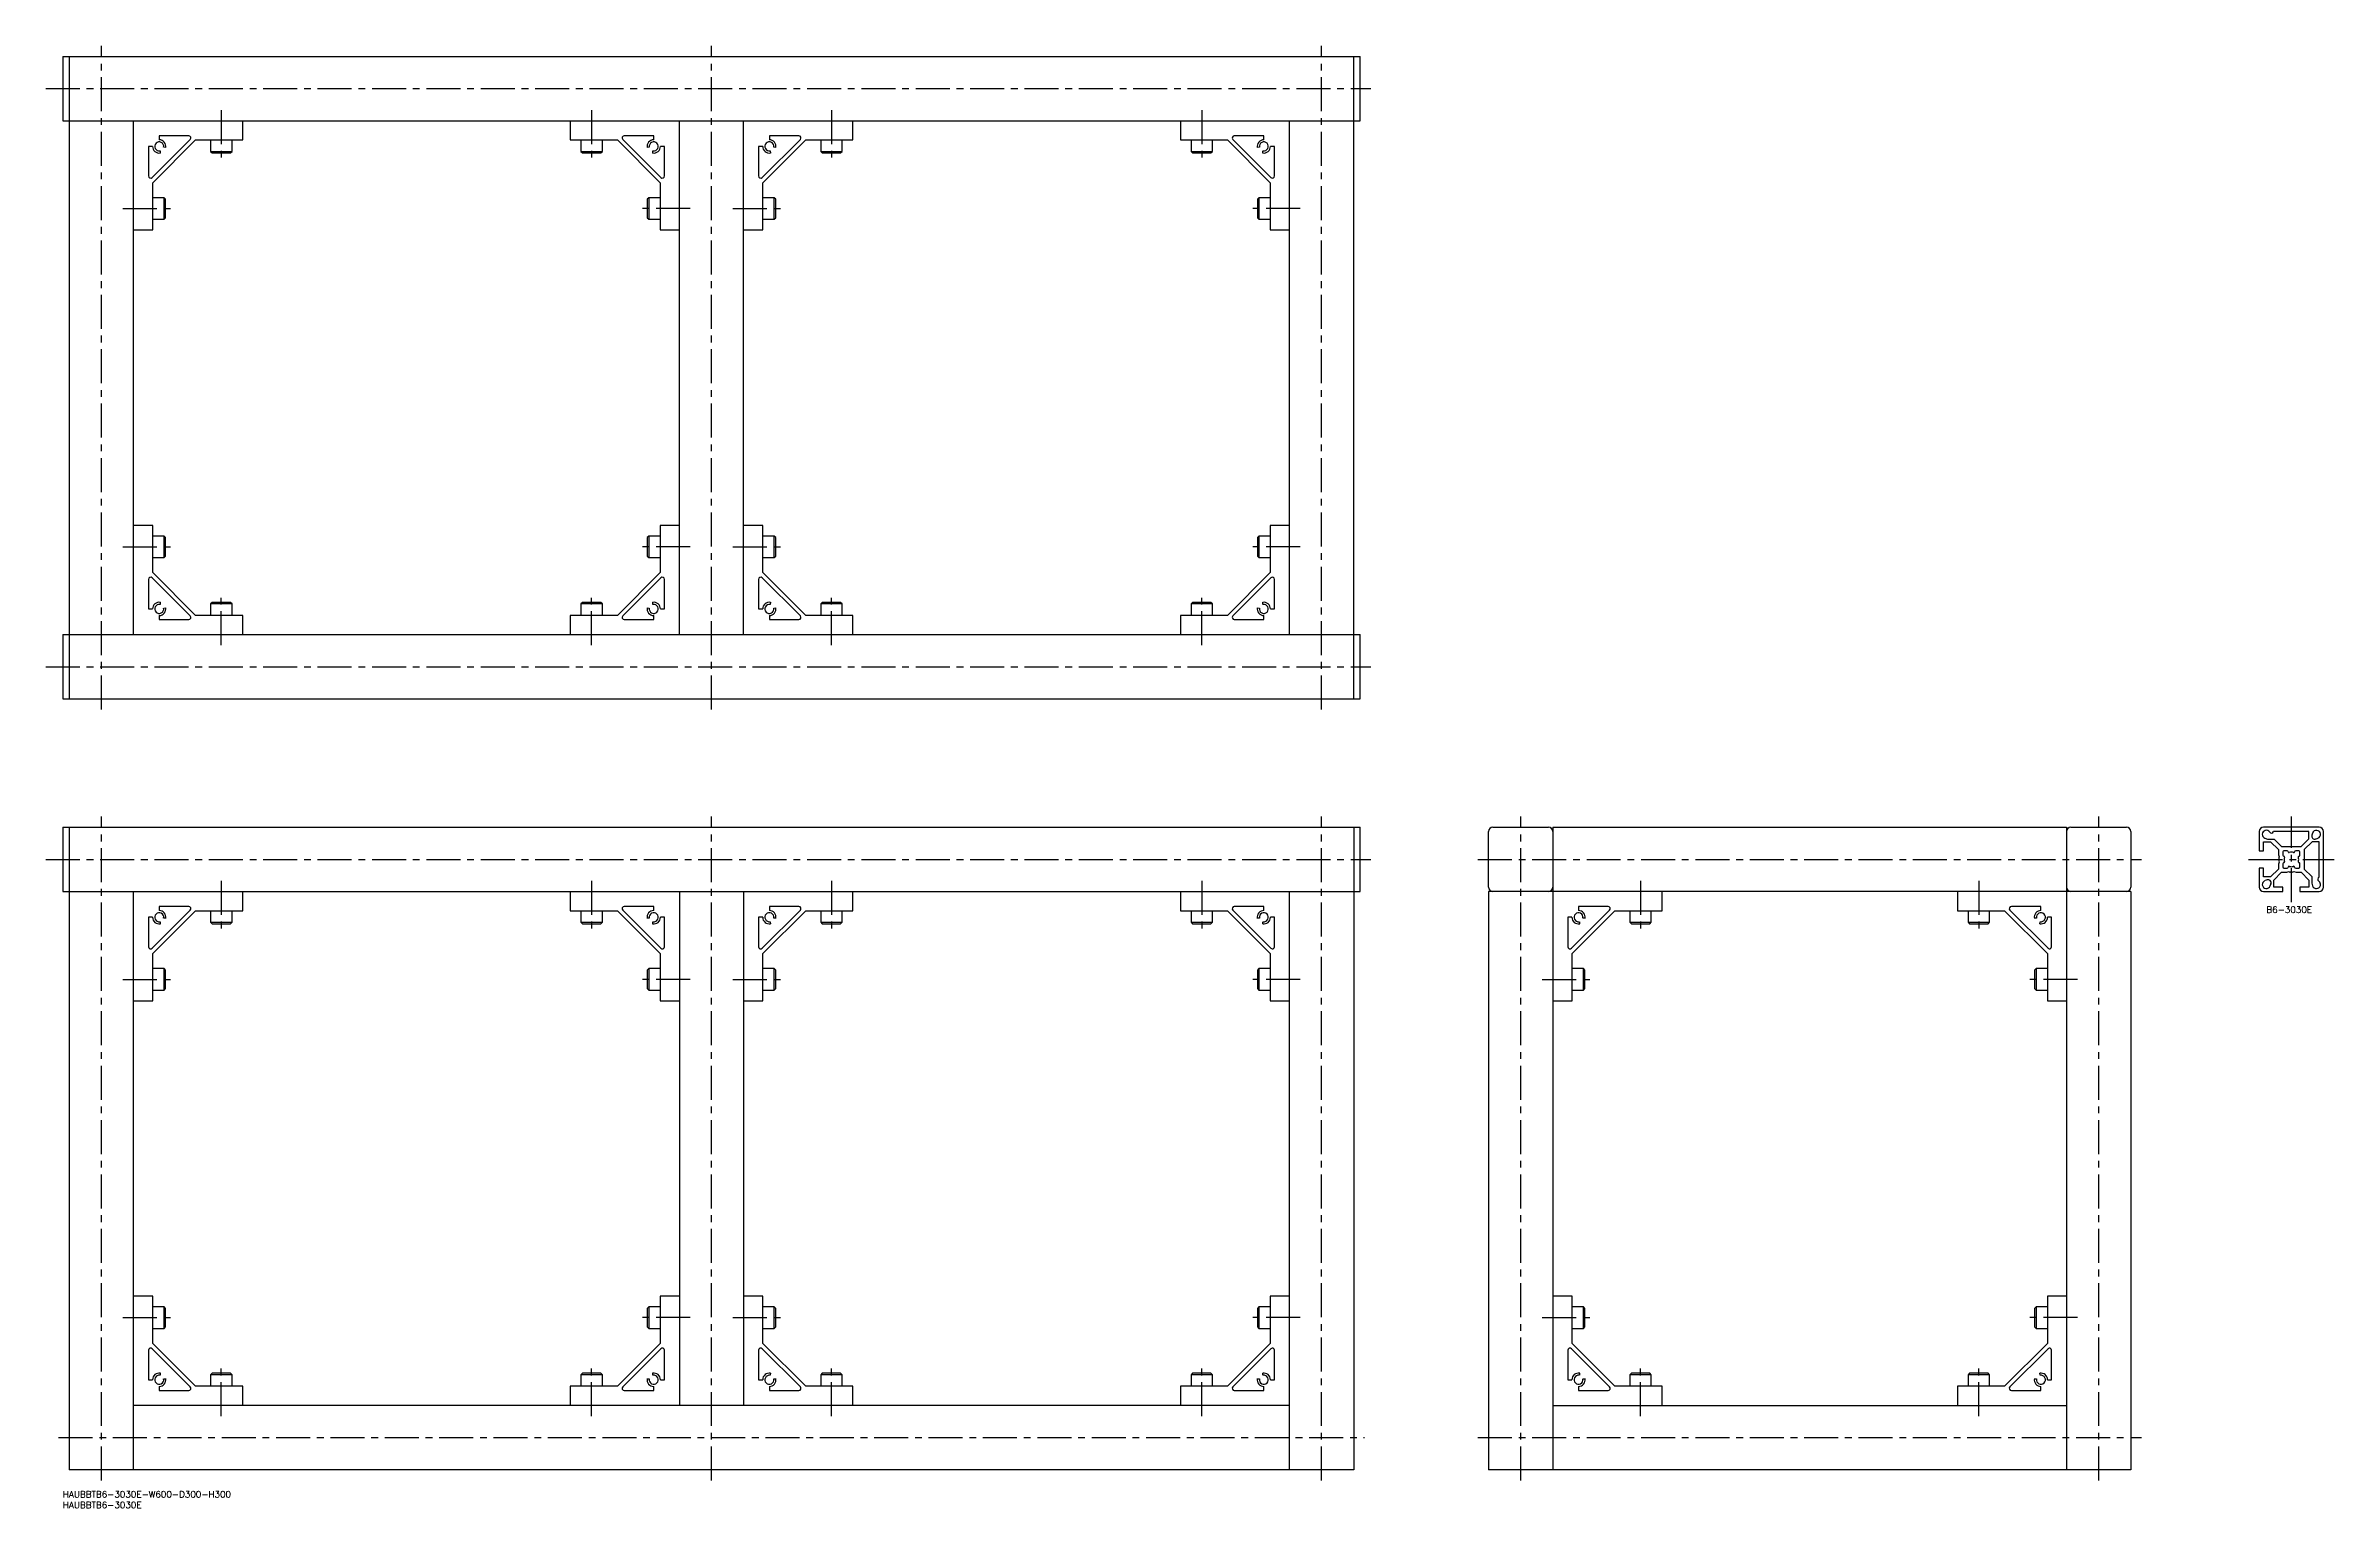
# Model space of a CAD drawing. Extents: x -8 to 1061, y -8 to 675.
import ezdxf

# ---------------------------------------------------------------- set-up
doc = ezdxf.new("R2010")
doc.units = 0
doc.header["$LTSCALE"] = 0.5
doc.linetypes.add('CENTER', pattern=[50.8, 31.75, -6.35, 6.35, -6.35])
for name, color, linetype in [('MSM_CENTER', 1, 'CENTER'), ('MSM_CONTINUOUS', 7, 'CONTINUOUS'), ('MSM_PART_NUMBER', 7, 'CONTINUOUS')]:
    doc.layers.add(name, color=color, linetype=linetype)
doc.styles.get("Standard").update_dxf_attribs({"font": 'txt.shx', "height": 3, "bigfont": 'bigfont.shx'})

# ---------------------------------------------------------------- blocks, each defined once
blk = doc.blocks.new('*U8')
at = {"layer": 'MSM_PART_NUMBER'}
blk.add_text('HAUBBTB6-3030E-W600-D300-H300', height=3, dxfattribs=at).set_placement((0, -3))
blk = doc.blocks.new('*U9')
at = {"layer": 'MSM_PART_NUMBER'}
blk.add_text('HAUBBTB6-3030E', height=3, dxfattribs=at).set_placement((0, -8))
blk = doc.blocks.new('*U10')
at = {"layer": 'MSM_PART_NUMBER'}
blk.add_text('B6-3030E', height=3, dxfattribs=at).set_placement((1029.3, 270))

msp = doc.modelspace()

# ---------------------------------------------------------------- linework, layer by layer
at = {"layer": 'MSM_CENTER'}
for p, q in [((18, 365), (18, 675)), ((303, 365), (303, 675)), ((588, 365), (588, 675)), ((-8, 655), (611, 655)), ((74, 645), (74, 620)), ((247, 645), (247, 620)), ((359, 645), (359, 620)), ((532, 645), (532, 620)), ((28, 599), (53, 599)), ((293, 599), (268, 599)), ((313, 599), (338, 599)), ((578, 599), (553, 599)), ((28, 441), (53, 441)), ((293, 441), (268, 441)), ((313, 441), (338, 441)), ((578, 441), (553, 441)), ((74, 395), (74, 420)), ((247, 395), (247, 420)), ((359, 395), (359, 420)), ((532, 395), (532, 420)), ((-8, 385), (611, 385)), ((18, 5), (18, 315)), ((303, 5), (303, 315)), ((588, 5), (588, 315)), ((681, 5), (681, 315)), ((951, 5), (951, 315)), ((1041, 275), (1041, 315)), ((-8, 295), (611, 295)), ((661, 295), (971, 295)), ((1021, 295), (1061, 295)), ((74, 285), (74, 260)), ((247, 285), (247, 260)), ((359, 285), (359, 260)), ((532, 285), (532, 260)), ((737, 285), (737, 260)), ((895, 285), (895, 260)), ((28, 239), (53, 239)), ((293, 239), (268, 239)), ((313, 239), (338, 239)), ((578, 239), (553, 239)), ((691, 239), (716, 239)), ((941, 239), (916, 239)), ((28, 81), (53, 81)), ((293, 81), (268, 81)), ((313, 81), (338, 81)), ((578, 81), (553, 81)), ((691, 81), (716, 81)), ((941, 81), (916, 81)), ((74, 35), (74, 60)), ((247, 35), (247, 60)), ((359, 35), (359, 60)), ((532, 35), (532, 60)), ((737, 35), (737, 60)), ((895, 35), (895, 60)), ((-2, 25), (608, 25)), ((661, 25), (971, 25))]:
    msp.add_line(p, q, dxfattribs=at)
at = {"layer": 'MSM_CONTINUOUS'}
for p, q in [((0, 670), (606, 670)), ((0, 670), (0, 640)), ((3, 670), (3, 370)), ((603, 370), (603, 670)), ((606, 640), (606, 670)), ((0, 640), (606, 640)), ((33, 400), (33, 640)), ((41.7, 613.5), (59.5, 631.3)), ((42, 611), (62, 631)), ((45, 633), (45, 631.1)), ((58.8, 633), (45, 633)), ((62, 631), (84, 631)), ((69, 631), (69, 625.7)), ((79, 625.7), (79, 631)), ((84, 631), (84, 640)), ((237, 640), (237, 631)), ((237, 631), (259, 631)), ((242, 631), (242, 625.7)), ((252, 625.7), (252, 631)), ((259, 631), (279, 611)), ((261.5, 631.3), (279.3, 613.5)), ((276, 633), (262.2, 633)), ((276, 631.1), (276, 633)), ((288, 400), (288, 640)), ((318, 400), (318, 640)), ((326.7, 613.5), (344.5, 631.3)), ((327, 611), (347, 631)), ((330, 633), (330, 631.1)), ((343.8, 633), (330, 633)), ((347, 631), (369, 631)), ((354, 631), (354, 625.7)), ((364, 625.7), (364, 631)), ((369, 631), (369, 640)), ((522, 640), (522, 631)), ((522, 631), (544, 631)), ((527, 631), (527, 625.7)), ((537, 625.7), (537, 631)), ((544, 631), (564, 611)), ((546.5, 631.3), (564.3, 613.5)), ((561, 633), (547.2, 633)), ((561, 631.1), (561, 633)), ((573, 400), (573, 640)), ((40, 628), (40, 614.2)), ((41.9, 628), (40, 628)), ((45.4, 625.9), (45.5, 624.9)), ((48.1, 627.5), (47.1, 627.6)), ((69, 625.7), (69.7, 625)), ((69, 625.7), (79, 625.7)), ((69.7, 625), (78.3, 625)), ((78.3, 625), (79, 625.7)), ((242, 625.7), (242.7, 625)), ((242, 625.7), (252, 625.7)), ((242.7, 625), (251.3, 625)), ((251.3, 625), (252, 625.7)), ((273.9, 627.6), (272.9, 627.5)), ((275.5, 624.9), (275.6, 625.9)), ((281, 628), (279.1, 628)), ((281, 614.2), (281, 628)), ((325, 628), (325, 614.2)), ((326.9, 628), (325, 628)), ((330.4, 625.9), (330.5, 624.9)), ((333.1, 627.5), (332.1, 627.6)), ((354, 625.7), (354.7, 625)), ((354, 625.7), (364, 625.7)), ((354.7, 625), (363.3, 625)), ((363.3, 625), (364, 625.7)), ((527, 625.7), (527.7, 625)), ((527, 625.7), (537, 625.7)), ((527.7, 625), (536.3, 625)), ((536.3, 625), (537, 625.7)), ((558.9, 627.6), (557.9, 627.5)), ((560.5, 624.9), (560.6, 625.9)), ((566, 628), (564.1, 628)), ((566, 614.2), (566, 628)), ((42, 589), (42, 611)), ((279, 611), (279, 589)), ((327, 589), (327, 611)), ((564, 611), (564, 589)), ((47.3, 604), (42, 604)), ((48, 603.3), (47.3, 604)), ((47.3, 594), (47.3, 604)), ((48, 594.7), (48, 603.3)), ((273.7, 604), (273, 603.3)), ((273, 603.3), (273, 594.7)), ((279, 604), (273.7, 604)), ((273.7, 604), (273.7, 594)), ((332.3, 604), (327, 604)), ((333, 603.3), (332.3, 604)), ((332.3, 594), (332.3, 604)), ((333, 594.7), (333, 603.3)), ((558.7, 604), (558, 603.3)), ((558, 603.3), (558, 594.7)), ((564, 604), (558.7, 604)), ((558.7, 604), (558.7, 594)), ((33, 589), (42, 589)), ((42, 594), (47.3, 594)), ((47.3, 594), (48, 594.7)), ((273, 594.7), (273.7, 594)), ((273.7, 594), (279, 594)), ((279, 589), (288, 589)), ((318, 589), (327, 589)), ((327, 594), (332.3, 594)), ((332.3, 594), (333, 594.7)), ((558, 594.7), (558.7, 594)), ((558.7, 594), (564, 594)), ((564, 589), (573, 589)), ((42, 451), (33, 451)), ((42, 429), (42, 451)), ((279, 451), (279, 429)), ((288, 451), (279, 451)), ((327, 451), (318, 451)), ((327, 429), (327, 451)), ((564, 451), (564, 429)), ((573, 451), (564, 451)), ((47.3, 446), (42, 446)), ((48, 445.3), (47.3, 446)), ((47.3, 436), (47.3, 446)), ((48, 436.7), (48, 445.3)), ((273.7, 446), (273, 445.3)), ((273, 445.3), (273, 436.7)), ((279, 446), (273.7, 446)), ((273.7, 446), (273.7, 436)), ((332.3, 446), (327, 446)), ((333, 445.3), (332.3, 446)), ((332.3, 436), (332.3, 446)), ((333, 436.7), (333, 445.3)), ((558.7, 446), (558, 445.3)), ((558, 445.3), (558, 436.7)), ((564, 446), (558.7, 446)), ((558.7, 446), (558.7, 436)), ((42, 436), (47.3, 436)), ((62, 409), (42, 429)), ((47.3, 436), (48, 436.7)), ((279, 429), (259, 409)), ((273, 436.7), (273.7, 436)), ((273.7, 436), (279, 436)), ((327, 436), (332.3, 436)), ((347, 409), (327, 429)), ((332.3, 436), (333, 436.7)), ((564, 429), (544, 409)), ((558, 436.7), (558.7, 436)), ((558.7, 436), (564, 436)), ((40, 425.8), (40, 412)), ((59.5, 408.7), (41.7, 426.5)), ((279.3, 426.5), (261.5, 408.7)), ((281, 412), (281, 425.8)), ((325, 425.8), (325, 412)), ((344.5, 408.7), (326.7, 426.5)), ((564.3, 426.5), (546.5, 408.7)), ((566, 412), (566, 425.8)), ((40, 412), (41.9, 412)), ((45, 408.9), (45, 407)), ((45, 407), (58.8, 407)), ((45.5, 415.1), (45.4, 414.1)), ((47.1, 412.4), (48.1, 412.5)), ((84, 409), (62, 409)), ((69.7, 415), (69, 414.3)), ((69, 414.3), (69, 409)), ((79, 414.3), (69, 414.3)), ((78.3, 415), (69.7, 415)), ((79, 414.3), (78.3, 415)), ((79, 409), (79, 414.3)), ((84, 400), (84, 409)), ((237, 409), (237, 400)), ((259, 409), (237, 409)), ((242.7, 415), (242, 414.3)), ((242, 414.3), (242, 409)), ((252, 414.3), (242, 414.3)), ((251.3, 415), (242.7, 415)), ((252, 414.3), (251.3, 415)), ((252, 409), (252, 414.3)), ((262.2, 407), (276, 407)), ((272.9, 412.5), (273.9, 412.4)), ((275.6, 414.1), (275.5, 415.1)), ((276, 407), (276, 408.9)), ((279.1, 412), (281, 412)), ((325, 412), (326.9, 412)), ((330, 408.9), (330, 407)), ((330, 407), (343.8, 407)), ((330.5, 415.1), (330.4, 414.1)), ((332.1, 412.4), (333.1, 412.5)), ((369, 409), (347, 409)), ((354.7, 415), (354, 414.3)), ((354, 414.3), (354, 409)), ((364, 414.3), (354, 414.3)), ((363.3, 415), (354.7, 415)), ((364, 414.3), (363.3, 415)), ((364, 409), (364, 414.3)), ((369, 400), (369, 409)), ((522, 409), (522, 400)), ((544, 409), (522, 409)), ((527.7, 415), (527, 414.3)), ((527, 414.3), (527, 409)), ((537, 414.3), (527, 414.3)), ((536.3, 415), (527.7, 415)), ((537, 414.3), (536.3, 415)), ((537, 409), (537, 414.3)), ((547.2, 407), (561, 407)), ((557.9, 412.5), (558.9, 412.4)), ((560.6, 414.1), (560.5, 415.1)), ((561, 407), (561, 408.9)), ((564.1, 412), (566, 412)), ((0, 400), (606, 400)), ((0, 400), (0, 370)), ((606, 370), (606, 400)), ((0, 370), (606, 370)), ((0, 310), (606, 310)), ((0, 310), (0, 280)), ((3, 310), (3, 10)), ((603, 310), (603, 10)), ((606, 280), (606, 310)), ((666, 282), (666, 308)), ((668, 310), (694, 310)), ((696, 310), (696, 10)), ((696, 310), (936, 310)), ((936, 310), (936, 10)), ((938, 310), (964, 310)), ((966, 308), (966, 282)), ((1026, 308), (1026, 299)), ((1054, 310), (1028, 310)), ((1028, 299), (1028, 303.2)), ((1028, 303.2), (1031.3, 303.2)), ((1028.6, 304.9), (1029.9, 304.5)), ((1029.9, 304.5), (1033, 304.5)), ((1031.3, 303.2), (1035, 299.6)), ((1049.2, 308), (1032.6, 308)), ((1033, 304.5), (1036.4, 301)), ((1035, 299.6), (1035, 297.2)), ((1036.4, 301), (1045.6, 301)), ((1045.6, 301), (1049.2, 304.7)), ((1050.7, 303.2), (1047, 299.6)), ((1047, 299.6), (1047, 290.4)), ((1049.2, 304.7), (1049.2, 308)), ((1050.9, 307.3), (1050.5, 306.3)), ((1054, 303.2), (1050.7, 303.2)), ((1052.3, 304.5), (1053.3, 304.9)), ((1054, 286.6), (1054, 303.2)), ((1056, 282), (1056, 308)), ((1026, 299), (1028, 299)), ((1028, 291), (1026, 291)), ((1026, 291), (1026, 282)), ((1028, 286.8), (1028, 291)), ((1035, 290.4), (1031.3, 286.8)), ((1032.8, 285.3), (1036.4, 289)), ((1035, 297.2), (1035.3, 296.2)), ((1035.3, 293.8), (1035, 292.8)), ((1035, 292.8), (1035, 290.4)), ((1035.3, 296.2), (1035.1, 295.8)), ((1035.1, 295.3), (1035.3, 295)), ((1035.3, 295), (1035.1, 294.7)), ((1035.1, 294.2), (1035.3, 293.8)), ((1036.4, 289), (1038.8, 289)), ((1037, 298.5), (1037, 297)), ((1037, 293), (1037, 291.5)), ((1039, 299), (1037.5, 299)), ((1037.5, 291), (1039, 291)), ((1038.8, 289), (1039.8, 289.3)), ((1039.8, 289.3), (1040.2, 289.1)), ((1040.7, 289.1), (1041, 289.3)), ((1041, 289.3), (1041.3, 289.1)), ((1041.8, 289.1), (1042.2, 289.3)), ((1042.2, 289.3), (1043.2, 289)), ((1044.5, 299), (1043, 299)), ((1043, 291), (1044.5, 291)), ((1043.2, 289), (1045.6, 289)), ((1045, 297), (1045, 298.5)), ((1045, 291.5), (1045, 293)), ((1045.6, 289), (1049.2, 285.3)), ((1047, 290.4), (1050.5, 287)), ((0, 280), (606, 280)), ((33, 10), (33, 280)), ((84, 271), (84, 280)), ((237, 280), (237, 271)), ((288, 280), (288, 40)), ((318, 280), (318, 40)), ((369, 271), (369, 280)), ((522, 280), (522, 271)), ((573, 10), (573, 280)), ((966, 280), (666, 280)), ((666, 280), (666, 10)), ((747, 271), (747, 280)), ((885, 280), (885, 271)), ((966, 280), (966, 10)), ((1031.3, 286.8), (1028, 286.8)), ((1028, 280), (1037, 280)), ((1029.7, 285.5), (1028.7, 285.1)), ((1031.1, 282.7), (1031.5, 283.7)), ((1032.8, 282), (1032.8, 285.3)), ((1037, 282), (1032.8, 282)), ((1037, 280), (1037, 282)), ((1049.2, 282), (1045, 282)), ((1045, 282), (1045, 280)), ((1045, 280), (1054, 280)), ((1049.2, 285.3), (1049.2, 282)), ((1050.5, 287), (1050.5, 283.9)), ((1050.5, 283.9), (1050.9, 282.6)), ((40, 268), (40, 254.2)), ((41.9, 268), (40, 268)), ((41.7, 253.5), (59.5, 271.3)), ((42, 251), (62, 271)), ((45, 273), (45, 271.1)), ((58.8, 273), (45, 273)), ((48.1, 267.5), (47.1, 267.6)), ((62, 271), (84, 271)), ((69, 271), (69, 265.7)), ((79, 265.7), (79, 271)), ((237, 271), (259, 271)), ((242, 271), (242, 265.7)), ((252, 265.7), (252, 271)), ((259, 271), (279, 251)), ((261.5, 271.3), (279.3, 253.5)), ((276, 273), (262.2, 273)), ((273.9, 267.6), (272.9, 267.5)), ((276, 271.1), (276, 273)), ((281, 268), (279.1, 268)), ((281, 254.2), (281, 268)), ((325, 268), (325, 254.2)), ((326.9, 268), (325, 268)), ((326.7, 253.5), (344.5, 271.3)), ((327, 251), (347, 271)), ((330, 273), (330, 271.1)), ((343.8, 273), (330, 273)), ((333.1, 267.5), (332.1, 267.6)), ((347, 271), (369, 271)), ((354, 271), (354, 265.7)), ((364, 265.7), (364, 271)), ((522, 271), (544, 271)), ((527, 271), (527, 265.7)), ((537, 265.7), (537, 271)), ((544, 271), (564, 251)), ((546.5, 271.3), (564.3, 253.5)), ((561, 273), (547.2, 273)), ((558.9, 267.6), (557.9, 267.5)), ((561, 271.1), (561, 273)), ((566, 268), (564.1, 268)), ((566, 254.2), (566, 268)), ((703, 268), (703, 254.2)), ((704.9, 268), (703, 268)), ((704.7, 253.5), (722.5, 271.3)), ((705, 251), (725, 271)), ((708, 273), (708, 271.1)), ((721.8, 273), (708, 273)), ((711.1, 267.5), (710.1, 267.6)), ((725, 271), (747, 271)), ((732, 271), (732, 265.7)), ((742, 265.7), (742, 271)), ((885, 271), (907, 271)), ((890, 271), (890, 265.7)), ((900, 265.7), (900, 271)), ((907, 271), (927, 251)), ((909.5, 271.3), (927.3, 253.5)), ((924, 273), (910.2, 273)), ((921.9, 267.6), (920.9, 267.5)), ((924, 271.1), (924, 273)), ((929, 268), (927.1, 268)), ((929, 254.2), (929, 268)), ((45.4, 265.9), (45.5, 264.9)), ((69, 265.7), (69.7, 265)), ((69, 265.7), (79, 265.7)), ((69.7, 265), (78.3, 265)), ((78.3, 265), (79, 265.7)), ((242, 265.7), (242.7, 265)), ((242, 265.7), (252, 265.7)), ((242.7, 265), (251.3, 265)), ((251.3, 265), (252, 265.7)), ((275.5, 264.9), (275.6, 265.9)), ((330.4, 265.9), (330.5, 264.9)), ((354, 265.7), (354.7, 265)), ((354, 265.7), (364, 265.7)), ((354.7, 265), (363.3, 265)), ((363.3, 265), (364, 265.7)), ((527, 265.7), (527.7, 265)), ((527, 265.7), (537, 265.7)), ((527.7, 265), (536.3, 265)), ((536.3, 265), (537, 265.7)), ((560.5, 264.9), (560.6, 265.9)), ((708.4, 265.9), (708.5, 264.9)), ((732, 265.7), (732.7, 265)), ((732, 265.7), (742, 265.7)), ((732.7, 265), (741.3, 265)), ((741.3, 265), (742, 265.7)), ((890, 265.7), (890.7, 265)), ((890, 265.7), (900, 265.7)), ((890.7, 265), (899.3, 265)), ((899.3, 265), (900, 265.7)), ((923.5, 264.9), (923.6, 265.9)), ((42, 229), (42, 251)), ((279, 251), (279, 229)), ((327, 229), (327, 251)), ((564, 251), (564, 229)), ((705, 229), (705, 251)), ((927, 251), (927, 229)), ((47.3, 244), (42, 244)), ((48, 243.3), (47.3, 244)), ((47.3, 234), (47.3, 244)), ((48, 234.7), (48, 243.3)), ((273.7, 244), (273, 243.3)), ((273, 243.3), (273, 234.7)), ((279, 244), (273.7, 244)), ((273.7, 244), (273.7, 234)), ((332.3, 244), (327, 244)), ((333, 243.3), (332.3, 244)), ((332.3, 234), (332.3, 244)), ((333, 234.7), (333, 243.3)), ((558.7, 244), (558, 243.3)), ((558, 243.3), (558, 234.7)), ((564, 244), (558.7, 244)), ((558.7, 244), (558.7, 234)), ((710.3, 244), (705, 244)), ((711, 243.3), (710.3, 244)), ((710.3, 234), (710.3, 244)), ((711, 234.7), (711, 243.3)), ((921.7, 244), (921, 243.3)), ((921, 243.3), (921, 234.7)), ((927, 244), (921.7, 244)), ((921.7, 244), (921.7, 234)), ((33, 229), (42, 229)), ((42, 234), (47.3, 234)), ((47.3, 234), (48, 234.7)), ((273, 234.7), (273.7, 234)), ((273.7, 234), (279, 234)), ((279, 229), (288, 229)), ((318, 229), (327, 229)), ((327, 234), (332.3, 234)), ((332.3, 234), (333, 234.7)), ((558, 234.7), (558.7, 234)), ((558.7, 234), (564, 234)), ((564, 229), (573, 229)), ((696, 229), (705, 229)), ((705, 234), (710.3, 234)), ((710.3, 234), (711, 234.7)), ((921, 234.7), (921.7, 234)), ((921.7, 234), (927, 234)), ((927, 229), (936, 229)), ((42, 91), (33, 91)), ((42, 69), (42, 91)), ((47.3, 86), (42, 86)), ((48, 85.3), (47.3, 86)), ((47.3, 76), (47.3, 86)), ((273.7, 86), (273, 85.3)), ((279, 86), (273.7, 86)), ((273.7, 86), (273.7, 76)), ((279, 91), (279, 69)), ((288, 91), (279, 91)), ((327, 91), (318, 91)), ((327, 69), (327, 91)), ((332.3, 86), (327, 86)), ((333, 85.3), (332.3, 86)), ((332.3, 76), (332.3, 86)), ((558.7, 86), (558, 85.3)), ((564, 86), (558.7, 86)), ((558.7, 86), (558.7, 76)), ((564, 91), (564, 69)), ((573, 91), (564, 91)), ((705, 91), (696, 91)), ((705, 69), (705, 91)), ((710.3, 86), (705, 86)), ((711, 85.3), (710.3, 86)), ((710.3, 76), (710.3, 86)), ((921.7, 86), (921, 85.3)), ((927, 86), (921.7, 86)), ((921.7, 86), (921.7, 76)), ((927, 91), (927, 69)), ((936, 91), (927, 91)), ((42, 76), (47.3, 76)), ((47.3, 76), (48, 76.7)), ((48, 76.7), (48, 85.3)), ((273, 85.3), (273, 76.7)), ((273, 76.7), (273.7, 76)), ((273.7, 76), (279, 76)), ((327, 76), (332.3, 76)), ((332.3, 76), (333, 76.7)), ((333, 76.7), (333, 85.3)), ((558, 85.3), (558, 76.7)), ((558, 76.7), (558.7, 76)), ((558.7, 76), (564, 76)), ((705, 76), (710.3, 76)), ((710.3, 76), (711, 76.7)), ((711, 76.7), (711, 85.3)), ((921, 85.3), (921, 76.7)), ((921, 76.7), (921.7, 76)), ((921.7, 76), (927, 76)), ((40, 65.8), (40, 52)), ((59.5, 48.7), (41.7, 66.5)), ((62, 49), (42, 69)), ((279, 69), (259, 49)), ((279.3, 66.5), (261.5, 48.7)), ((281, 52), (281, 65.8)), ((325, 65.8), (325, 52)), ((344.5, 48.7), (326.7, 66.5)), ((347, 49), (327, 69)), ((564, 69), (544, 49)), ((564.3, 66.5), (546.5, 48.7)), ((566, 52), (566, 65.8)), ((703, 65.8), (703, 52)), ((722.5, 48.7), (704.7, 66.5)), ((725, 49), (705, 69)), ((927, 69), (907, 49)), ((927.3, 66.5), (909.5, 48.7)), ((929, 52), (929, 65.8)), ((45.5, 55.1), (45.4, 54.1)), ((69.7, 55), (69, 54.3)), ((69, 54.3), (69, 49)), ((79, 54.3), (69, 54.3)), ((78.3, 55), (69.7, 55)), ((79, 54.3), (78.3, 55)), ((79, 49), (79, 54.3)), ((242.7, 55), (242, 54.3)), ((242, 54.3), (242, 49)), ((252, 54.3), (242, 54.3)), ((251.3, 55), (242.7, 55)), ((252, 54.3), (251.3, 55)), ((252, 49), (252, 54.3)), ((275.6, 54.1), (275.5, 55.1)), ((330.5, 55.1), (330.4, 54.1)), ((354.7, 55), (354, 54.3)), ((354, 54.3), (354, 49)), ((364, 54.3), (354, 54.3)), ((363.3, 55), (354.7, 55)), ((364, 54.3), (363.3, 55)), ((364, 49), (364, 54.3)), ((527.7, 55), (527, 54.3)), ((527, 54.3), (527, 49)), ((537, 54.3), (527, 54.3)), ((536.3, 55), (527.7, 55)), ((537, 54.3), (536.3, 55)), ((537, 49), (537, 54.3)), ((560.6, 54.1), (560.5, 55.1)), ((708.5, 55.1), (708.4, 54.1)), ((732.7, 55), (732, 54.3)), ((732, 54.3), (732, 49)), ((742, 54.3), (732, 54.3)), ((741.3, 55), (732.7, 55)), ((742, 54.3), (741.3, 55)), ((742, 49), (742, 54.3)), ((890.7, 55), (890, 54.3)), ((890, 54.3), (890, 49)), ((900, 54.3), (890, 54.3)), ((899.3, 55), (890.7, 55)), ((900, 54.3), (899.3, 55)), ((900, 49), (900, 54.3)), ((923.6, 54.1), (923.5, 55.1)), ((40, 52), (41.9, 52)), ((45, 48.9), (45, 47)), ((45, 47), (58.8, 47)), ((47.1, 52.4), (48.1, 52.5)), ((84, 49), (62, 49)), ((84, 40), (84, 49)), ((237, 49), (237, 40)), ((259, 49), (237, 49)), ((262.2, 47), (276, 47)), ((272.9, 52.5), (273.9, 52.4)), ((276, 47), (276, 48.9)), ((279.1, 52), (281, 52)), ((325, 52), (326.9, 52)), ((330, 48.9), (330, 47)), ((330, 47), (343.8, 47)), ((332.1, 52.4), (333.1, 52.5)), ((369, 49), (347, 49)), ((369, 40), (369, 49)), ((522, 49), (522, 40)), ((544, 49), (522, 49)), ((547.2, 47), (561, 47)), ((557.9, 52.5), (558.9, 52.4)), ((561, 47), (561, 48.9)), ((564.1, 52), (566, 52)), ((703, 52), (704.9, 52)), ((708, 48.9), (708, 47)), ((708, 47), (721.8, 47)), ((710.1, 52.4), (711.1, 52.5)), ((747, 49), (725, 49)), ((747, 40), (747, 49)), ((885, 49), (885, 40)), ((907, 49), (885, 49)), ((910.2, 47), (924, 47)), ((920.9, 52.5), (921.9, 52.4)), ((924, 47), (924, 48.9)), ((927.1, 52), (929, 52)), ((573, 40), (33, 40)), ((696, 40), (936, 40)), ((603, 10), (3, 10)), ((966, 10), (666, 10))]:
    msp.add_line(p, q, dxfattribs=at)
for centre, radius, start, end in [((45, 628), 3.1, 350, 90), ((58.8, 632), 1, 315, 90), ((262.2, 632), 1, 90, 225), ((276, 628), 3.1, 90, 190), ((330, 628), 3.1, 350, 90), ((343.8, 632), 1, 315, 90), ((547.2, 632), 1, 90, 225), ((561, 628), 3.1, 90, 190), ((45, 628), 3.1, 180, 280), ((45, 628), 2.1, 350, 280), ((276, 628), 2.1, 260, 190), ((276, 628), 3.1, 260, 0), ((330, 628), 3.1, 180, 280), ((330, 628), 2.1, 350, 280), ((561, 628), 2.1, 260, 190), ((561, 628), 3.1, 260, 0), ((41, 614.2), 1, 180, 315), ((280, 614.2), 1, 225, 0), ((326, 614.2), 1, 180, 315), ((565, 614.2), 1, 225, 0), ((41, 425.8), 1, 45, 180), ((280, 425.8), 1, 0, 135), ((326, 425.8), 1, 45, 180), ((565, 425.8), 1, 0, 135), ((45, 412), 3.1, 80, 180), ((45, 412), 2.1, 80, 10), ((45, 412), 3.1, 270, 10), ((58.8, 408), 1, 270, 45), ((262.2, 408), 1, 135, 270), ((276, 412), 3.1, 170, 270), ((276, 412), 2.1, 170, 100), ((276, 412), 3.1, 0, 100), ((330, 412), 3.1, 80, 180), ((330, 412), 2.1, 80, 10), ((330, 412), 3.1, 270, 10), ((343.8, 408), 1, 270, 45), ((547.2, 408), 1, 135, 270), ((561, 412), 3.1, 170, 270), ((561, 412), 2.1, 170, 100), ((561, 412), 3.1, 0, 100), ((668, 308), 2, 90, 180), ((694, 308), 2, 0, 90), ((938, 308), 2, 90, 180), ((964, 308), 2, 0, 90), ((1028, 308), 2, 90, 180), ((1029.3, 306.7), 1.9, 34.1484, 249.611), ((1031.7, 308.3), 1, 214.1484, 340.8597), ((1051.9, 305.9), 1.4, 160, 290), ((1052.7, 306.7), 1.9, 290.0001, 159.9999), ((1054, 308), 2, 0, 90), ((1035.6, 295.5), 0.5, 156.206, 210), ((1035.6, 294.5), 0.5, 150, 203.794), ((1037.5, 298.5), 0.5, 90, 180), ((1037.5, 297), 0.5, 180, 261.4216), ((1037.5, 293), 0.5, 98.5784, 180), ((1037.5, 291.5), 0.5, 180, 270), ((1037.4, 296.1), 0.4, 343.0149, 81.4216), ((1037.4, 293.9), 0.4, 278.5784, 16.9851), ((1041, 295), 3.4, 163.0149, 196.9851), ((1039, 298.5), 0.5, 8.5784, 90), ((1039, 291.5), 0.5, 270, 351.4216), ((1039.9, 298.6), 0.4, 188.5784, 286.9851), ((1039.9, 291.4), 0.4, 73.0149, 171.4216), ((1041, 295), 3.4, 73.0149, 106.9851), ((1041, 295), 3.4, 253.0149, 286.9851), ((1040.5, 289.6), 0.5, 246.206, 300), ((1041.5, 289.6), 0.5, 240, 293.794), ((1042.1, 298.6), 0.4, 253.0149, 351.4216), ((1042.1, 291.4), 0.4, 8.5784, 106.9851), ((1043, 298.5), 0.5, 90, 171.4216), ((1043, 291.5), 0.5, 188.5784, 270), ((1044.6, 296.1), 0.4, 98.5784, 196.9851), ((1044.6, 293.9), 0.4, 163.0149, 261.4216), ((1041, 295), 3.4, 343.0149, 16.9851), ((1044.5, 298.5), 0.5, 0, 90), ((1044.5, 291.5), 0.5, 270, 0), ((1044.5, 297), 0.5, 278.5784, 0), ((1044.5, 293), 0.5, 0, 81.4216), ((668, 282), 2, 180, 270), ((694, 282), 2, 270, 0), ((938, 282), 2, 180, 270), ((964, 282), 2, 270, 0), ((1028, 282), 2, 180, 270), ((1029.3, 283.3), 1.9, 110.0001, 339.9999), ((1030.1, 284.1), 1.4, 340, 110), ((1052.7, 283.3), 1.9, 200.389, 55.8516), ((1054.3, 285.7), 1, 109.1403, 235.8516), ((1054, 282), 2, 270, 0), ((45, 268), 3.1, 180, 280), ((45, 268), 2.1, 350, 280), ((45, 268), 3.1, 350, 90), ((58.8, 272), 1, 315, 90), ((262.2, 272), 1, 90, 225), ((276, 268), 3.1, 90, 190), ((276, 268), 2.1, 260, 190), ((276, 268), 3.1, 260, 0), ((330, 268), 3.1, 180, 280), ((330, 268), 2.1, 350, 280), ((330, 268), 3.1, 350, 90), ((343.8, 272), 1, 315, 90), ((547.2, 272), 1, 90, 225), ((561, 268), 3.1, 90, 190), ((561, 268), 2.1, 260, 190), ((561, 268), 3.1, 260, 0), ((708, 268), 3.1, 180, 280), ((708, 268), 2.1, 350, 280), ((708, 268), 3.1, 350, 90), ((721.8, 272), 1, 315, 90), ((910.2, 272), 1, 90, 225), ((924, 268), 3.1, 90, 190), ((924, 268), 2.1, 260, 190), ((924, 268), 3.1, 260, 0), ((41, 254.2), 1, 180, 315), ((280, 254.2), 1, 225, 0), ((326, 254.2), 1, 180, 315), ((565, 254.2), 1, 225, 0), ((704, 254.2), 1, 180, 315), ((928, 254.2), 1, 225, 0), ((41, 65.8), 1, 45, 180), ((280, 65.8), 1, 0, 135), ((326, 65.8), 1, 45, 180), ((565, 65.8), 1, 0, 135), ((704, 65.8), 1, 45, 180), ((928, 65.8), 1, 0, 135), ((45, 52), 3.1, 80, 180), ((45, 52), 2.1, 80, 10), ((276, 52), 2.1, 170, 100), ((276, 52), 3.1, 0, 100), ((330, 52), 3.1, 80, 180), ((330, 52), 2.1, 80, 10), ((561, 52), 2.1, 170, 100), ((561, 52), 3.1, 0, 100), ((708, 52), 3.1, 80, 180), ((708, 52), 2.1, 80, 10), ((924, 52), 2.1, 170, 100), ((924, 52), 3.1, 0, 100), ((45, 52), 3.1, 270, 10), ((58.8, 48), 1, 270, 45), ((262.2, 48), 1, 135, 270), ((276, 52), 3.1, 170, 270), ((330, 52), 3.1, 270, 10), ((343.8, 48), 1, 270, 45), ((547.2, 48), 1, 135, 270), ((561, 52), 3.1, 170, 270), ((708, 52), 3.1, 270, 10), ((721.8, 48), 1, 270, 45), ((910.2, 48), 1, 135, 270), ((924, 52), 3.1, 170, 270)]:
    msp.add_arc(centre, radius, start, end, dxfattribs=at)

# ---------------------------------------------------------------- block references
for name in ['*U10', '*U8', '*U9']:
    msp.add_blockref(name, (0, 0), dxfattribs=at)

doc.saveas('drawing.dxf')
